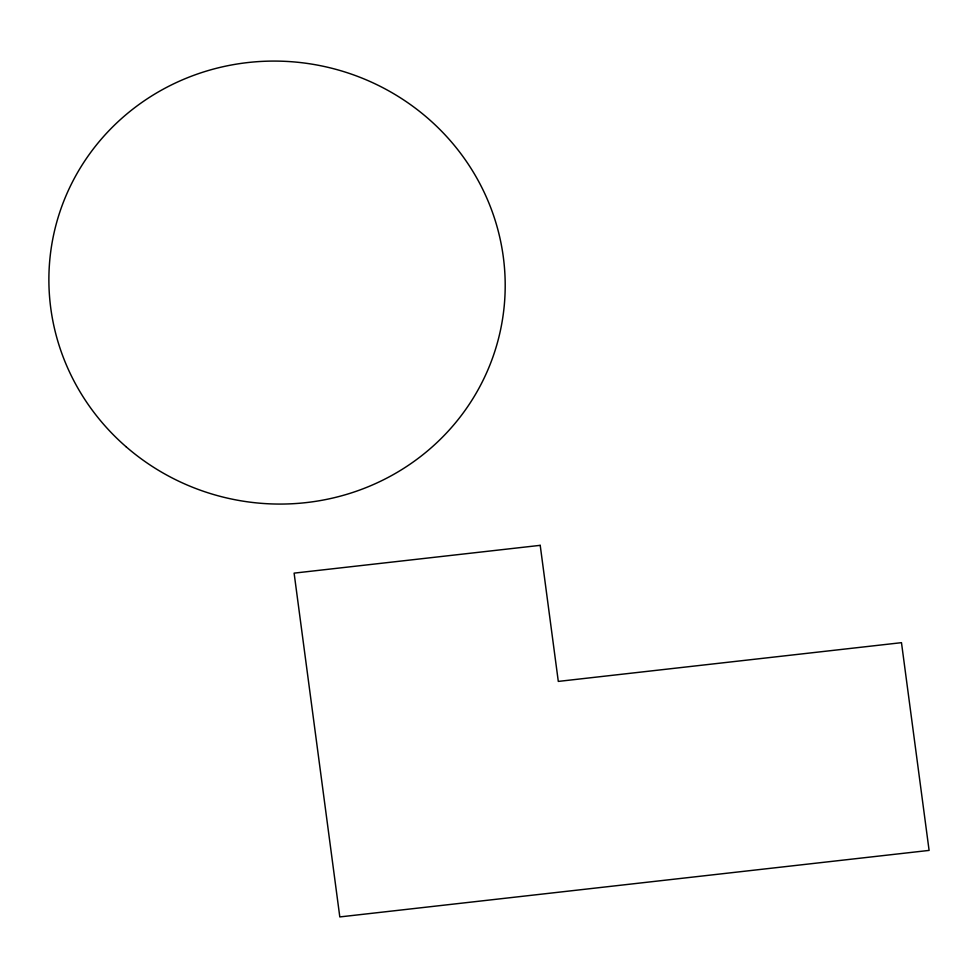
<?xml version="1.0" encoding="UTF-8"?>
<svg xmlns="http://www.w3.org/2000/svg" width="978" height="978" viewBox="0 0 978 978"><rect width="100%" height="100%" fill="white"/><g stroke="black" fill="none" stroke-linecap="round" stroke-linejoin="round"><path stroke-width="1.47" d="M540.211 545.345L294.109 573.132L339.806 916.924L929.1 850.408L901.484 642.668L558.304 681.409L540.211 545.345M126.015 446.689A228.461 221.187 11.8 0 0 500.663 329.329A228.461 221.187 11.8 0 0 204.426 71.7A228.461 221.187 11.8 0 0 126.015 446.689"/></g></svg>
